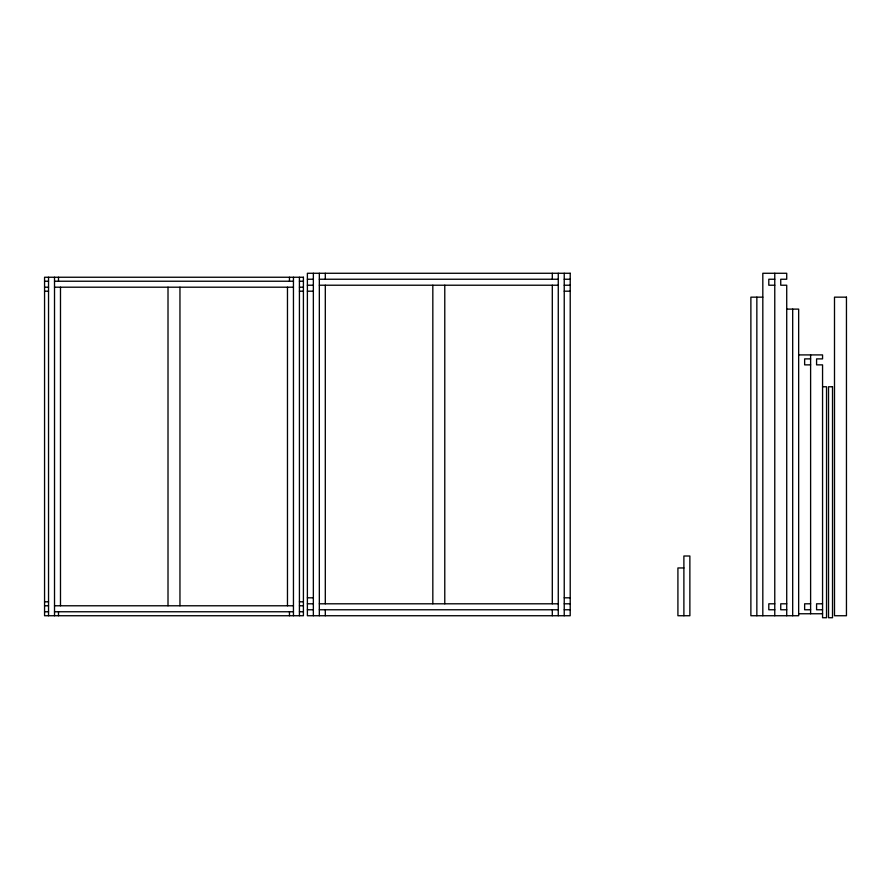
<?xml version="1.0" encoding="UTF-8"?>
<svg xmlns="http://www.w3.org/2000/svg" width="891" height="891" viewBox="0 0 891 891"><rect width="100%" height="100%" fill="white"/><g stroke="black" fill="none" stroke-linecap="round" stroke-linejoin="round"><path stroke-width="1.34" d="M307.384 279.239L313.354 279.239M319.334 279.239L558.267 279.239M564.237 279.239L570.218 279.239M774.769 279.239L768.799 279.239L768.799 285.22L774.769 285.22M44.561 281.233L48.537 281.233M54.518 281.233L293.451 281.233M299.421 281.233L303.408 281.233M307.384 285.22L313.354 285.22M319.334 285.22L558.267 285.22M564.237 285.22L570.218 285.22M44.561 287.203L48.537 287.203M54.518 287.203L293.451 287.203M299.421 287.203L303.408 287.203M44.561 291.19L48.537 291.19M299.421 291.19L303.408 291.19M307.384 291.19L313.354 291.19M564.237 291.19L570.218 291.19M762.819 297.16L750.879 297.16L750.879 615.737L798.659 615.737L798.659 309.11L786.72 309.11M798.659 354.908L822.56 354.908L822.56 358.884L816.579 358.884L816.579 364.865L822.56 364.865L822.56 617.73L826.536 617.73L826.536 386.761L822.56 386.761M810.61 358.884L804.64 358.884L804.64 364.865L810.61 364.865M683.887 567.957L677.917 567.957L677.917 615.737L689.868 615.737L689.868 556.006L683.887 556.006L683.887 615.737M307.384 597.816L313.354 597.816M564.237 597.816L570.218 597.816M44.561 601.804L48.537 601.804M299.421 601.804L303.408 601.804M307.384 603.797L313.354 603.797M319.334 603.797L558.267 603.797M564.237 603.797L570.218 603.797M774.769 603.797L768.799 603.797L768.799 609.767L774.769 609.767M786.72 603.797L780.739 603.797L780.739 609.767L786.72 609.767M810.61 603.797L804.64 603.797L804.64 609.767L810.61 609.767M822.56 603.797L816.579 603.797L816.579 609.767L822.56 609.767M44.561 605.78L48.537 605.78M54.518 605.78L293.451 605.78M299.421 605.78L303.408 605.78M307.384 609.767L313.354 609.767M319.334 609.767L558.267 609.767M564.237 609.767L570.218 609.767M44.561 611.761L48.537 611.761M54.518 611.761L293.451 611.761M299.421 611.761L303.408 611.761M798.659 613.754L822.56 613.754M810.61 354.908L810.61 613.754M792.689 309.11L792.689 615.737M786.72 615.737L786.72 285.22L780.739 285.22L780.739 279.239L786.72 279.239L786.72 273.27L762.819 273.27L762.819 615.737M774.769 273.27L774.769 615.737M756.849 297.16L756.849 615.737M564.237 273.27L564.237 615.737M558.267 273.27L558.267 615.737M552.297 273.27L552.297 279.239M552.297 285.22L552.297 603.797M552.297 609.767L552.297 615.737M444.776 285.22L444.776 603.797M432.826 285.22L432.826 603.797M325.304 273.27L325.304 279.239M325.304 285.22L325.304 603.797M325.304 609.767L325.304 615.737M319.334 273.27L319.334 615.737M313.354 273.27L313.354 615.737M299.421 277.246L299.421 615.737M293.451 277.246L293.451 615.737M289.464 277.246L289.464 281.233M289.464 611.761L289.464 615.737M287.47 287.203L287.47 605.78M179.96 287.203L179.96 605.78M168.009 287.203L168.009 605.78M60.488 287.203L60.488 605.78M58.494 277.246L58.494 281.233M58.494 611.761L58.494 615.737M54.518 277.246L54.518 615.737M48.537 277.246L48.537 615.737M570.218 273.27L307.384 273.27L307.384 615.737L570.218 615.737L570.218 273.27M303.408 277.246L44.561 277.246L44.561 615.737L303.408 615.737L303.408 277.246M846.45 297.16L834.499 297.16L834.499 615.737L846.45 615.737L846.45 297.16M832.517 386.761L828.53 386.761L828.53 617.73L832.517 617.73L832.517 386.761"/></g></svg>
